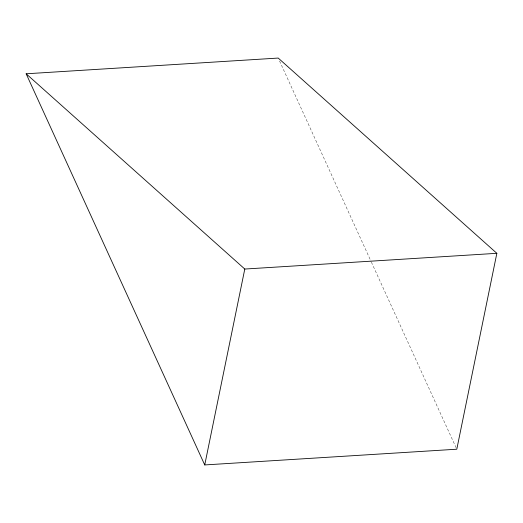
<?xml version="1.0" encoding="UTF-8"?>
<svg xmlns="http://www.w3.org/2000/svg" width="523" height="523" viewBox="0 0 523 523"><rect width="100%" height="100%" fill="white"/><g stroke="black" fill="none" stroke-linecap="round" stroke-linejoin="round"><path stroke-width="0.39" stroke-dasharray="2.62 1.96" d="M279.563 61.028L371.062 261.428M371.395 262.173L456.115 447.727"/><path stroke-width="0.78" d="M204.735 464.94L244.79 269.044L26.15 73.789L278.21 58.06L496.85 253.315L456.795 449.211L204.735 464.94L26.15 73.789M244.79 269.044L496.85 253.315"/></g></svg>
